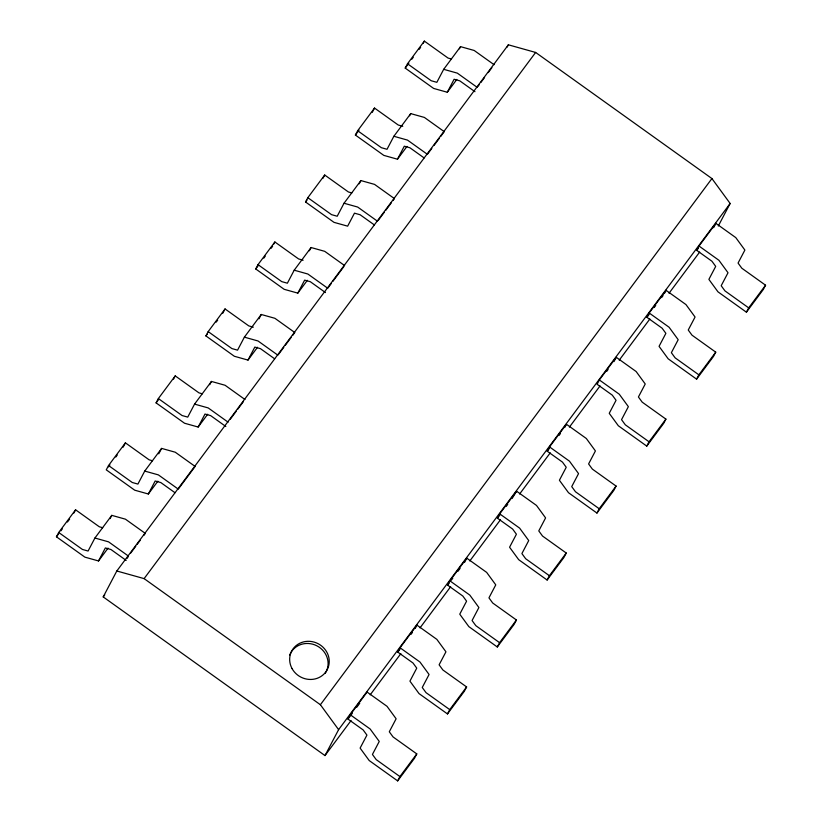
<?xml version="1.0" encoding="UTF-8"?>
<svg xmlns="http://www.w3.org/2000/svg" width="822" height="822" viewBox="0 0 822 822"><rect width="100%" height="100%" fill="white"/><g stroke="black" fill="none" stroke-linecap="round" stroke-linejoin="round"><path stroke-width="1.23" d="M108.052 548.14L98.517 560.953L84.882 557.141L56.441 536.797L58.711 532.481L75.583 509.804L99.308 526.779L102.699 527.724M73.877 513.051L75.583 509.804M152.522 460.772L149.131 459.827L125.406 442.853L108.535 465.519L106.264 469.845L134.705 490.189L148.34 494.001L157.875 481.189M123.136 447.168L125.406 442.853M207.699 414.226L198.164 427.039L184.529 423.227L156.088 402.883L158.358 398.567L175.23 375.89L198.955 392.865L202.346 393.81M173.524 379.137L175.23 375.89M143.86 535.389L145.33 533.416L125.427 519.175L111.782 515.363L94.91 538.03L88.088 551.028L82.436 549.456L58.711 532.481M110.076 518.61L111.782 515.363M257.522 347.264L247.997 360.087L234.352 356.265L205.921 335.931L208.182 331.605L225.053 308.938L248.778 325.902L253.299 327.166M222.783 313.254L225.053 308.938M144.734 471.078L158.379 474.89L178.282 489.131L195.153 466.454L175.25 452.213L161.605 448.401L144.734 471.078L137.911 484.076L132.26 482.493L108.535 465.519M98.517 560.953L105.35 547.955L110.991 549.538L126.187 560.409M158.759 453.816L161.605 448.401M307.356 280.312L297.821 293.125L284.176 289.313L255.745 268.969L258.005 264.643L274.877 241.976L298.602 258.951L303.123 260.214M273.747 244.134L274.877 241.976M244.977 399.502L225.074 385.261L211.429 381.439L194.557 404.116L187.735 417.114L182.083 415.531L158.358 398.567M148.34 494.001L155.173 481.004L160.824 482.576L175.004 492.727M209.723 384.696L211.429 381.439M374.298 224.889L360.118 214.748L354.467 213.165L347.644 226.163L333.999 222.351L305.568 202.007L307.829 197.691L324.7 175.014L348.425 191.988L351.816 192.934M351.045 720.575L324.988 755.582L103.212 596.916L116.816 570.992L508.356 44.809L535.636 52.444L711.924 178.559L730.142 203.476L718.294 226.019M323.005 178.261L324.7 175.014M127.318 558.251L128.458 556.083L108.555 541.842L94.91 538.03M292.601 335.499L294.8 332.54L274.897 318.299L261.252 314.487L244.381 337.154L237.558 350.151L231.907 348.579L208.182 331.605M198.164 427.039L204.997 414.041L210.648 415.624L225.834 426.495M258.981 318.823L261.252 314.487M407.003 146.398L397.468 159.211L383.823 155.389L355.392 135.055L357.662 130.729L374.524 108.062L398.249 125.026L402.77 126.29M372.263 112.378L374.524 108.062M344.623 265.578L324.721 251.337L311.076 247.525L294.204 270.202L287.381 283.2L281.73 281.617L258.005 264.643M247.997 360.087L254.82 347.079L260.471 348.662L274.651 358.803M456.827 79.436L447.291 92.249L433.646 88.437L405.215 68.092L407.486 63.767L424.347 41.1L448.072 58.074L451.463 59.02M309.37 250.772L311.076 247.525M423.217 43.258L424.347 41.1M392.978 200.599L394.447 198.626L374.544 184.385L360.899 180.573L344.028 203.24L337.205 216.237L331.554 214.655L307.829 197.691M297.821 293.125L304.643 280.127L310.295 281.699L325.481 292.57M359.193 183.82L360.899 180.573M440.602 136.596L444.27 131.664L424.368 117.423L410.723 113.611L393.861 136.277L387.028 149.285L381.377 147.703L357.662 130.729M409.592 115.779L410.723 113.611M494.094 64.702L474.191 50.471L460.546 46.649L443.685 69.325L436.852 82.323L431.201 80.741L407.486 63.767M397.468 159.211L404.29 146.203L409.942 147.785L424.121 157.927M459.416 48.817L460.546 46.649M447.291 92.249L454.114 79.251L459.765 80.833L474.962 91.694M507.174 47.07L508.356 44.809M324.988 755.582L338.602 729.648L730.142 203.476M347.973 719.075L350.244 714.75L367.105 692.083L387.018 706.314L396.122 718.777L389.289 731.775L393.06 736.933L416.785 753.908L414.514 758.233L397.653 780.9L369.212 760.556L360.108 748.102L366.931 735.104L363.16 729.936L347.973 719.075L352.371 713.157M397.797 652.113L400.067 647.787L416.929 625.121L436.842 639.362L445.945 651.815L439.112 664.813L442.883 669.981L466.608 686.945L464.338 691.271L447.476 713.938L419.035 693.604L409.931 681.14L416.754 668.142L412.983 662.984L397.797 652.113L399.995 649.154M415.233 628.357L416.929 625.121M447.62 585.151L449.891 580.835L466.762 558.159L486.665 572.4L495.769 584.863L488.946 597.861L492.717 603.019L516.432 619.994L514.171 624.309L497.3 646.986L468.859 626.641L459.755 614.188L466.588 601.18L462.817 596.022L447.62 585.151L449.089 583.178M464.492 562.484L466.762 558.159M497.444 518.199L499.714 513.873L516.586 491.207L536.489 505.438L545.592 517.901L538.77 530.899L542.541 536.057L566.255 553.031L563.995 557.357L547.123 580.024L518.692 559.679L509.578 547.226L516.411 534.228L512.64 529.06L497.444 518.199L500.382 514.253M516.586 491.207L512.116 498.481M547.267 451.237L549.538 446.911L566.409 424.244L586.312 438.486L595.416 450.939L588.593 463.947L592.364 469.105L616.079 486.069L613.818 490.395L596.947 513.062L568.516 492.727L559.402 480.264L566.235 467.266L562.464 462.108L547.267 451.237L549.466 448.278M564.704 427.481L566.409 424.244M599.361 379.959L597.091 384.275L612.287 395.146L616.058 400.304L609.236 413.312L618.339 425.765L646.77 446.11L663.642 423.433L665.912 419.117L642.188 402.143L638.417 396.985L645.239 383.987L636.136 371.523L616.233 357.282L599.361 379.959L619.264 394.2L628.368 406.654L621.545 419.652L625.316 424.82L649.041 441.784L646.77 446.11M613.962 361.608L616.233 357.282M397.653 780.9L399.913 776.574L416.785 753.908M646.914 317.323L649.185 312.997L666.056 290.33L685.959 304.572L695.063 317.025L688.24 330.023L692.011 335.181L715.736 352.155L713.465 356.481L696.594 379.148L668.163 358.803L659.059 346.35L665.882 333.352L662.111 328.194L646.914 317.323L649.113 314.364M664.351 293.567L666.056 290.33M447.476 713.938L449.737 709.622L466.608 686.945M696.737 250.361L699.008 246.045L715.88 223.368L735.782 237.609L744.886 250.063L738.064 263.071L741.834 268.229L765.559 285.203L763.289 289.519L746.417 312.196L717.986 291.851L708.883 279.388L715.705 266.39L711.934 261.232L696.737 250.361L698.207 248.388M713.609 227.694L715.88 223.368M497.3 646.986L499.571 642.66L516.432 619.994M547.123 580.024L549.394 575.708L566.255 553.031M596.947 513.062L599.217 508.746L616.079 486.069M696.594 379.148L698.864 374.832L715.736 352.155M746.417 312.196L748.688 307.87L765.559 285.203M56.441 536.797L58.639 533.848M60.849 530.889L62.308 528.916M67.445 522.011L69.644 519.062M108.463 466.886L109.932 464.913M115.799 457.032L117.269 455.059M156.088 402.883L158.297 399.924M205.921 335.931L207.38 333.958M216.186 322.132L217.655 320.159M255.745 268.969L258.673 265.023M263.811 258.129L265.28 256.156M271.147 248.265L272.606 246.292M305.568 202.007L307.027 200.034M355.392 135.055L359.06 130.123M405.215 68.092L408.883 63.16M411.812 59.225L413.281 57.252M419.148 49.361L420.617 47.388M130.657 553.124L135.794 546.229M137.253 544.256L140.192 540.311M230.304 419.21L236.171 411.329M237.64 409.356L243.507 401.465M278.668 354.22L283.796 347.326M285.265 345.353L291.132 337.472M331.42 283.323L327.752 288.255L307.849 274.014L294.204 270.202M332.889 281.35L343.894 266.564M378.315 220.306L384.182 212.425M385.652 210.453L391.519 202.561M431.807 148.422L427.399 154.331L407.496 140.1L393.861 136.277M434.006 145.463L439.143 138.569M477.962 86.392L479.432 84.419M480.891 82.447L484.559 77.515M488.227 72.593L491.895 67.661M103.212 596.916L104.743 594.861M116.816 570.992L144.107 578.616L535.636 52.444M338.602 729.648L320.395 704.731L711.924 178.559M356.769 707.239L359.707 703.303M411 634.368L412.469 632.395M451.288 580.229L452.758 578.256M457.885 571.352L460.084 568.392M506.249 506.362L507.708 504.4M559.001 435.465L560.47 433.492M606.626 371.462L608.095 369.489M654.25 307.459L655.72 305.496M661.587 297.605L663.056 295.632M370.198 694.826L400.848 653.644M420.001 627.895L450.651 586.713M469.804 560.964L500.454 519.781M519.607 494.032L550.257 452.85M569.41 427.111L600.06 385.919M619.213 360.18L649.863 318.987M669.016 293.248L699.666 252.056M649.041 441.784L665.912 419.117M443.685 69.325L457.32 73.137L477.222 87.379M344.028 203.24L357.673 207.052L377.575 221.293M244.381 337.154L258.026 340.976L277.928 355.207M194.557 404.116L208.202 407.928L228.105 422.169M699.008 246.045L718.911 260.276L728.015 272.74L721.192 285.737L724.963 290.896L748.688 307.87M649.185 312.997L669.087 327.238L678.191 339.692L671.369 352.7L675.139 357.858L698.864 374.832M549.538 446.911L569.441 461.152L578.544 473.616L571.722 486.614L575.492 491.772L599.217 508.746M499.714 513.873L519.617 528.114L528.721 540.568L521.898 553.576L525.669 558.734L549.394 575.708M449.891 580.835L469.794 595.077L478.897 607.53L472.075 620.528L475.846 625.686L499.571 642.66M400.067 647.787L419.97 662.029L429.074 674.492L422.251 687.49L426.022 692.648L449.737 709.622M350.244 714.75L370.147 728.991L379.25 741.444L372.428 754.442L376.199 759.61L399.913 776.574M144.107 578.616L320.395 704.731M289.714 655.052A20.057 18.803 27.7 0 1 316.891 645.815A20.057 18.803 27.7 0 1 325.224 673.31M292.077 668.625A20.057 18.803 27.7 0 0 326.355 671.153A20.057 18.803 27.7 0 0 309.904 641.355A20.057 18.803 27.7 0 0 292.077 668.625"/></g></svg>
